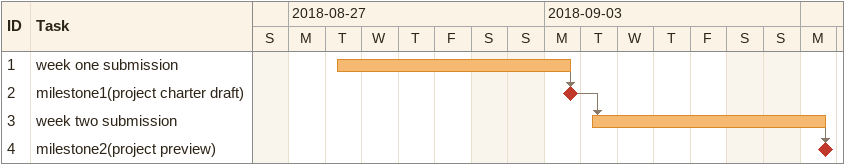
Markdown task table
| ID | Task | Start | Finish | Predecessors |
|---|---|---|---|---|
| 1 | week one submission | 2018-08-28 | 2018-09-03 |  |
| 2 | milestone1(project charter draft) (milestone) | 2018-09-03 | 2018-09-03 | 1 |
| 3 | week two submission | 2018-09-04 | 2018-09-10 | 2 |
| 4 | milestone2(project preview) (milestone) | 2018-09-10 | 2018-09-10 | 3 |
